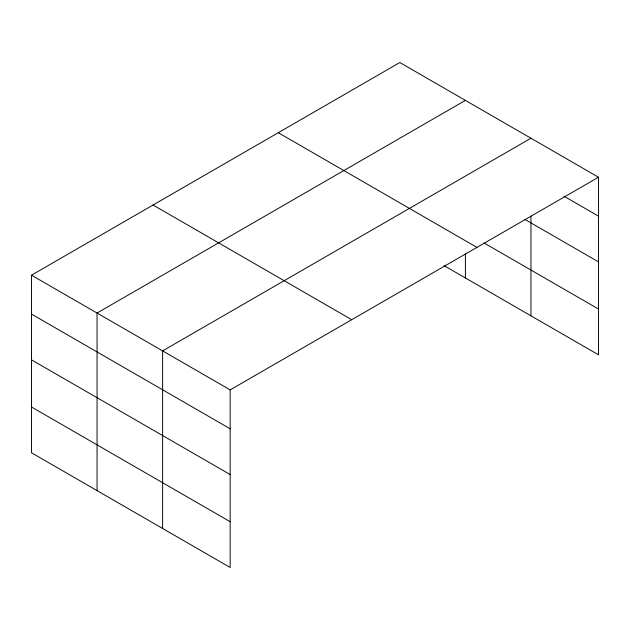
<?xml version="1.0" encoding="UTF-8"?>
<svg xmlns="http://www.w3.org/2000/svg" width="630" height="630" viewBox="0 0 630 630"><rect width="100%" height="100%" fill="white"/><g stroke="black" fill="none" stroke-linecap="round" stroke-linejoin="round"><path stroke-width="0.94" d="M530.956 216.082L530.956 315.811M31.5 275.192L230.163 389.883L230.163 567.472L31.5 452.773L31.5 275.192L399.837 62.528L598.5 177.227L598.5 354.808L444.111 265.679M465.397 100.383L97.059 313.039L97.059 490.62M530.956 138.23L162.619 350.886L162.619 528.476M230.163 389.883L598.5 177.227M563.881 196.15L598.5 216.137M524.995 219.46L598.5 261.899M484.123 243.015L598.5 309.046M278.287 132.709L476.949 247.401M153.051 205.01L351.713 319.709M31.5 314.094L230.163 428.794M31.5 359.856L230.163 474.555M31.5 407.012L230.163 521.703M465.397 253.622L465.397 277.964"/></g></svg>
